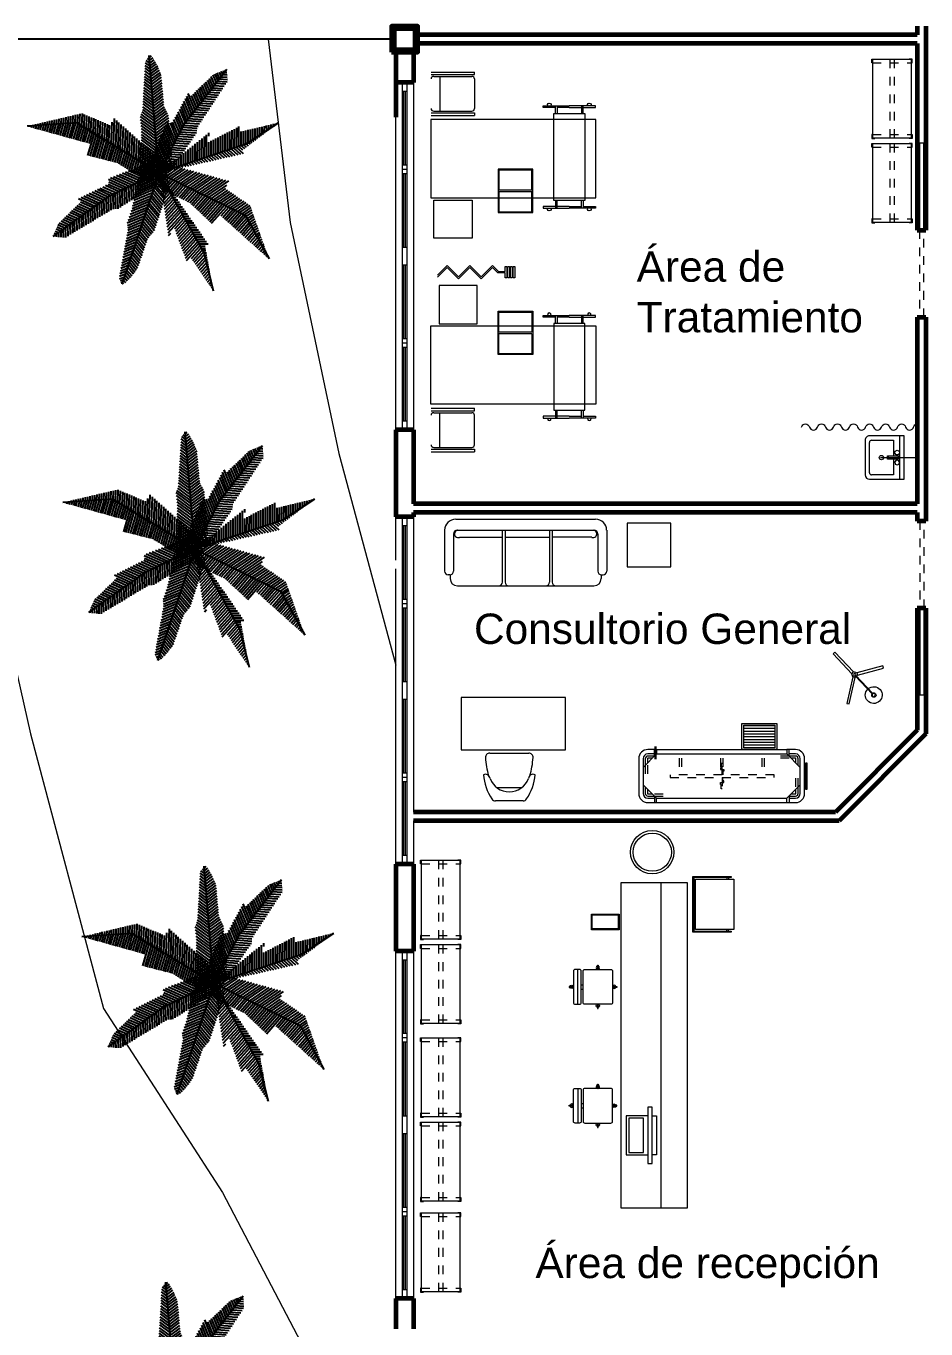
# Model space of a CAD drawing. Header units: millimetres. Extents: x 72 to 2370, y -203 to 794.
# Drawn here: x 1845.62 to 1855.97, y 273.23 to 288.23 of the extents above; entities that cross this region are included whole.
import ezdxf

# ---------------------------------------------------------------- set-up
doc = ezdxf.new("R2010")
doc.units = ezdxf.units.MM
for name, pattern in [('ACAD_ISO03W100', [30, 12, -18]), ('HIDDEN5', [0.07, 0.04, -0.03]), ('TRATAMIENTOS PB_XREF$0$ACAD_ISO07W100', [3, 0, -3]), ('TRATAMIENTOS PB_XREF$0$HIDDEN5', [0.07, 0.04, -0.03])]:
    doc.linetypes.add(name, pattern=pattern)
for name, color, linetype, lineweight in [('01_Fina', 250, 'Continuous', 15), ('envolvente', 164, 'Continuous', 60), ('Estructura', 1, 'Continuous', 60), ('mobiliario', 252, 'Continuous', 9), ('puertas', 15, 'Continuous', 9), ('Texto', 250, 'Continuous', 9), ('ventanas', 132, 'Continuous', 9)]:
    doc.layers.add(name, color=color, linetype=linetype, lineweight=lineweight)
doc.layers.add('BOSQUENUEVO', color=64, linetype='Continuous')
doc.styles.get("Standard").update_dxf_attribs({"font": 'arial.ttf'})

# ---------------------------------------------------------------- blocks, each defined once
blk = doc.blocks.new('18360154')
for p, q in [((-0.16, 0.15), (0.156, 0.15)), ((-0.142, 0), (0.138, 0)), ((0.222, -0.4), (-0.226, -0.4))]:
    blk.add_line(p, q)
for centre, radius, start, end in [((-0.16, 0.1), 0.05, 90, 145.9647), ((0.156, 0.1), 0.05, 34.0353, 90), ((0.284, -0.2), 0.586, 145.9647, 175.201), ((-0.002, -0.191), 0.237, 20.812, 159.188), ((-0.288, -0.2), 0.586, 4.799, 34.0353), ((-0.279, -0.099), 0.0564, 248.2784, 351.6423), ((0.648, -0.4), 0.925, 163.5819, 176.7242), ((0.275, -0.099), 0.0564, 188.3577, 291.7216), ((-0.702, -0.4), 0.975, 3.0986, 15.4057), ((-0.226, -0.35), 0.05, 176.7242, 270), ((0.222, -0.35), 0.05, 270, 3.0986)]:
    blk.add_arc(centre, radius, start, end)
blk = doc.blocks.new('TRATAMIENTOS PB_XREF$0$banco de altura')
h = blk.add_hatch()
h.set_pattern_fill('LINE', color=256, scale=0.01, angle=-90, style=0)
h.set_pattern_definition([(180, (50.672638, -36.364663), (1e-17, 0.03175), [])])
h.paths.add_polyline_path([(0.18, -0.02), (0.18, -0.28), (-0.18, -0.28), (-0.18, -0.02)])
for points in [[(-0.2, -0.3), (0.2, -0.3), (0.2, 0), (-0.2, 0)], [(-0.18, -0.28), (0.18, -0.28), (0.18, -0.02), (-0.18, -0.02)]]:
    blk.add_lwpolyline(points, close=True)
blk = doc.blocks.new('TRATAMIENTOS PB_XREF$0$A$C0DFE3C50')
at = {"linetype": 'Continuous'}
for p, q in [((0, 1.805), (0, 1.705)), ((0.205, 1.86), (0.05, 1.705)), ((0.05, 1.805), (0.05, 1.73)), ((0.075, 1.805), (0.075, 1.73)), ((0.1, 1.805), (0.1, 1.755)), ((0.205, 1.91), (0.105, 1.91)), ((0.205, 1.86), (0.105, 1.86)), ((0.18, 1.835), (0.105, 1.835)), ((0.155, 1.81), (0.105, 1.81)), ((0.405, 1.91), (0.205, 1.91)), ((0.405, 1.86), (0.205, 1.86)), ((0.505, 1.91), (0.405, 1.91)), ((0.505, 1.86), (0.405, 1.86)), ((0.405, 1.86), (0.56, 1.705)), ((0.505, 1.835), (0.43, 1.835)), ((0.505, 1.81), (0.455, 1.81)), ((0.51, 1.755), (0.51, 1.805)), ((0.535, 1.73), (0.535, 1.805)), ((0.56, 1.73), (0.56, 1.805)), ((0.61, 1.705), (0.61, 1.805)), ((0.075, 1.73), (0, 1.73)), ((0, 1.705), (0.05, 1.705)), ((0, 1.705), (0, 0.205)), ((0.05, 1.705), (0.05, 0.205)), ((0.535, 1.73), (0.61, 1.73)), ((0.61, 1.705), (0.56, 1.705)), ((0.56, 1.705), (0.56, 0.205)), ((0.61, 1.705), (0.61, 0.205)), ((0, 0.205), (0.05, 0.205)), ((0, 0.205), (0, 0.105)), ((0.075, 0.18), (0, 0.18)), ((0.05, 0.205), (0.205, 0.05)), ((0.05, 0.18), (0.05, 0.105)), ((0.075, 0.18), (0.075, 0.105)), ((0.1, 0.155), (0.1, 0.105)), ((0.56, 0.205), (0.405, 0.05)), ((0.51, 0.105), (0.51, 0.155)), ((0.535, 0.18), (0.61, 0.18)), ((0.535, 0.105), (0.535, 0.18)), ((0.61, 0.205), (0.56, 0.205)), ((0.56, 0.105), (0.56, 0.18)), ((0.61, 0.105), (0.61, 0.205)), ((0.105, 0.1), (0.155, 0.1)), ((0.105, 0.075), (0.18, 0.075)), ((0.105, 0.05), (0.205, 0.05)), ((0.105, 0), (0.205, 0)), ((0.205, 0.05), (0.405, 0.05)), ((0.205, 0), (0.405, 0)), ((0.405, 0.05), (0.505, 0.05)), ((0.405, 0), (0.505, 0)), ((0.43, 0.075), (0.505, 0.075)), ((0.455, 0.1), (0.505, 0.1))]:
    blk.add_line(p, q, dxfattribs=at)
at = {"linetype": 'TRATAMIENTOS PB_XREF$0$ACAD_ISO07W100'}
for p, q in [((0.43, 1.835), (0.18, 1.835)), ((0.43, 1.81), (0.18, 1.81)), ((0.075, 1.73), (0.075, 0.18)), ((0.1, 1.73), (0.1, 0.18)), ((0.51, 0.18), (0.51, 1.73)), ((0.535, 0.18), (0.535, 1.73)), ((0.51, 1.443), (0.1, 1.443)), ((0.51, 1.418), (0.1, 1.418)), ((0.51, 0.968), (0.1, 0.968)), ((0.51, 0.943), (0.1, 0.943)), ((0.51, 0.493), (0.1, 0.493)), ((0.51, 0.468), (0.1, 0.468)), ((0.18, 0.1), (0.43, 0.1)), ((0.18, 0.075), (0.43, 0.075))]:
    blk.add_line(p, q, dxfattribs=at)
at = {"linetype": 'TRATAMIENTOS PB_XREF$0$ACAD_ISO07W100', "lineweight": 100}
for p, q in [((0.535, 1.705), (0.535, 1.73)), ((0.61, 1.73), (0.61, 1.705))]:
    blk.add_line(p, q, dxfattribs=at)
at = {"linetype": 'Continuous'}
for centre, radius, start, end in [((0.105, 1.805), 0.105, 90, 180), ((0.105, 1.805), 0.055, 90, 180), ((0.105, 1.805), 0.03, 90, 180), ((0.105, 1.805), 0.005, 90, 180), ((0.505, 1.805), 0.105, 0, 90), ((0.505, 1.805), 0.055, 0, 90), ((0.505, 1.805), 0.03, 0, 90), ((0.505, 1.805), 0.005, 0, 90), ((0.105, 0.105), 0.105, 180, 270), ((0.105, 0.105), 0.055, 180, 270), ((0.105, 0.105), 0.03, 180, 270), ((0.105, 0.105), 0.005, 180, 270), ((0.505, 0.105), 0.105, 270, 0), ((0.505, 0.105), 0.005, 270, 0), ((0.505, 0.105), 0.055, 270, 0), ((0.505, 0.105), 0.03, 270, 0)]:
    blk.add_arc(centre, radius, start, end, dxfattribs=at)
blk = doc.blocks.new('TRATAMIENTOS PB_XREF$0$carro_camilla')
at = {"linetype": 'TRATAMIENTOS PB_XREF$0$ACAD_ISO07W100', "lineweight": 100}
blk.add_blockref('TRATAMIENTOS PB_XREF$0$A$C0DFE3C50', (-0.305, -1.91), dxfattribs=at)
blk = doc.blocks.new('TRATAMIENTOS PB_XREF$0$riel_portavenoclisis')
at = {"linetype": 'TRATAMIENTOS PB_XREF$0$HIDDEN5'}
blk.add_lwpolyline([(0, -0.015), (0, 0.015), (1.2, 0.015), (1.2, -0.015)], close=True, dxfattribs=at)
for points in [[(0.6, 0.015), (0.6, 0.145), (0.59, 0.145), (0.59, 0.095), (0.58, 0.095), (0.58, 0.075), (0.6, 0.075), (0.61, 0.075), (0.62, 0.075), (0.62, 0.055), (0.61, 0.055), (0.61, 0.015)], [(0.6, -0.015), (0.6, -0.145), (0.59, -0.145), (0.59, -0.095), (0.58, -0.095), (0.58, -0.075), (0.6, -0.075), (0.61, -0.075), (0.62, -0.075), (0.62, -0.055), (0.61, -0.055), (0.61, -0.015)]]:
    blk.add_lwpolyline(points, dxfattribs=at)
blk = doc.blocks.new('35670106')
for p, q in [((-0.003, 0.005), (0.165, 0.118)), ((0, 0), (0.168, 0.113)), ((-0.02, 0.017), (-0.033, -0.006)), ((0, 0.017), (0.004, 0.01)), ((0.008, 0.005), (0.014, -0.005)), ((0.005, -0.022), (-0.023, -0.023))]:
    blk.add_line(p, q)
for points in [[(-0.02, 0.237), (0, 0.237), (0, 0.017), (-0.02, 0.017)], [(-0.205, -0.144), (-0.216, -0.128), (-0.033, -0.006), (-0.023, -0.023)], [(0.005, -0.022), (0.014, -0.004), (0.206, -0.106), (0.197, -0.124)]]:
    blk.add_lwpolyline(points, close=True)
for centre, radius in [((0.177, 0.123), 0.0131), ((-0.01, -0.003), 0.0102)]:
    blk.add_circle(centre, radius)
for centre, radius, start, end in [((0.177, 0.123), 0.0679, 216.7659, 211.9695), ((0.178, 0.123), 0.0174, 223.7468, 204.9465)]:
    blk.add_arc(centre, radius, start, end)
blk = doc.blocks.new('M')
at = {"layer": 'mobiliario'}
for p, q in [((-0.62, 0.8), (-0.32, 0.8)), ((-0.62, 0.78), (-0.62, 0.8)), ((-0.48, 0.78), (-0.62, 0.78)), ((-0.48, 0.71), (-0.48, 0.8)), ((-0.48, 0.8), (-0.46, 0.8)), ((-0.46, 0.8), (-0.46, 0.71)), ((-0.32, 0.78), (-0.46, 0.78)), ((-0.02, 0.8), (-0.32, 0.8)), ((-0.32, 0.78), (-0.18, 0.78)), ((-0.18, 0.8), (-0.18, 0.71)), ((-0.16, 0.8), (-0.18, 0.8)), ((-0.16, 0.71), (-0.16, 0.8)), ((-0.16, 0.78), (-0.02, 0.78)), ((-0.02, 0.78), (-0.02, 0.8)), ((-0.48, -0.29), (-0.48, -0.38)), ((-0.46, -0.38), (-0.46, -0.29)), ((-0.18, -0.38), (-0.18, -0.29)), ((-0.16, -0.29), (-0.16, -0.38)), ((-0.48, -0.36), (-0.62, -0.36)), ((-0.62, -0.36), (-0.62, -0.38)), ((-0.62, -0.38), (-0.32, -0.38)), ((-0.48, -0.38), (-0.46, -0.38)), ((-0.32, -0.36), (-0.46, -0.36)), ((-0.32, -0.36), (-0.18, -0.36)), ((-0.02, -0.38), (-0.32, -0.38)), ((-0.16, -0.38), (-0.18, -0.38)), ((-0.16, -0.36), (-0.02, -0.36)), ((-0.02, -0.36), (-0.02, -0.38))]:
    blk.add_line(p, q, dxfattribs=at)
blk.add_lwpolyline([(-0.5, 0.71), (-0.5, -0.29), (-0.14, -0.29), (-0.14, 0.71)], close=True, dxfattribs=at)
for centre, start, end in [((-0.55, 0.81), 330, 210), ((-0.09, 0.81), 330, 210), ((-0.55, -0.39), 150, 30), ((-0.09, -0.39), 150, 30)]:
    blk.add_arc(centre, 0.02, start, end, dxfattribs=at)
blk = doc.blocks.new('LAVV')
for p, q in [((0, 0.25), (0, -0.25)), ((0.4, 0.25), (0, 0.25)), ((0.05, 0.25), (0.05, -0.25)), ((0.125, 0.2), (0.375, 0.2)), ((0.125, 0.019), (0.125, 0.2)), ((0.4, 0.175), (0.4, -0.175)), ((0.45, -0.2), (0.45, 0.2)), ((0.125, -0.2), (0.125, -0.019)), ((0, -0.25), (0.4, -0.25)), ((0.375, -0.2), (0.125, -0.2))]:
    blk.add_line(p, q)
for points in [[(0.275, 0), (-0.15, 0)], [(0.181, 0.019), (0.181, -0.019), (0.069, -0.019), (0.069, 0.019), (0.181, 0.019)], [(0.181, 0.019), (0.194, 0.019), (0.194, -0.019), (0.181, -0.019)]]:
    blk.add_lwpolyline(points)
for points in [[(0.093, 0.031), (0.108, 0.05), (0.103, 0.074), (0.081, 0.084), (0.06, 0.074), (0.054, 0.05), (0.069, 0.031)], [(0.093, -0.031), (0.108, -0.05), (0.103, -0.074), (0.081, -0.084), (0.06, -0.074), (0.054, -0.05), (0.069, -0.031)]]:
    blk.add_lwpolyline(points, close=True)
blk.add_circle((0.262, 0), 0.025)
for centre, radius, start, end in [((0.375, 0.175), 0.025, 0, 90), ((0.4, 0.2), 0.05, 0, 90), ((0.375, -0.175), 0.025, 270, 0), ((0.4, -0.2), 0.05, 270, 0)]:
    blk.add_arc(centre, radius, start, end)
blk = doc.blocks.new('10260204')
at = {"color": 8, "linetype": 'HIDDEN5'}
for p, q in [((0.05, -0.011), (0.05, -0.461)), ((0.873, -0.011), (0.873, -0.461)), ((0.011, -0.211), (0.911, -0.211)), ((0.011, -0.261), (0.911, -0.261))]:
    blk.add_line(p, q, dxfattribs=at)
for points in [[(0.05, -0.011), (0.05, -0.005), (0.005, -0.005), (0.005, -0.04), (0.011, -0.04)], [(0.873, -0.011), (0.873, -0.005), (0.918, -0.005), (0.918, -0.04), (0.911, -0.04)], [(0.05, -0.461), (0.05, -0.468), (0.005, -0.468), (0.005, -0.433), (0.011, -0.433)], [(0.873, -0.461), (0.873, -0.468), (0.918, -0.468), (0.918, -0.433), (0.911, -0.433)]]:
    blk.add_lwpolyline(points)
blk.add_lwpolyline([(0.011, -0.461), (0.011, -0.011), (0.911, -0.011), (0.911, -0.461)], close=True)
blk = doc.blocks.new('TRATAMIENTOS PB_XREF$0$charola 01')
for p, q in [((0.39, 0.31), (0.39, 0.29)), ((0.41, 0.31), (0.41, 0.29)), ((0.01, 0.23), (0.03, 0.23)), ((0.01, 0.21), (0.03, 0.21)), ((0.01, -0.21), (0.03, -0.21)), ((0.01, -0.23), (0.03, -0.23)), ((0.39, -0.31), (0.39, -0.29)), ((0.41, -0.31), (0.41, -0.29))]:
    blk.add_line(p, q)
for points in [[(0.01, 0.31), (0.44, 0.31), (0.44, 0.32), (0, 0.32), (0, -0.32), (0.44, -0.32), (0.44, -0.31), (0.01, -0.31)], [(0.03, -0.29), (0.47, -0.29), (0.47, 0.29), (0.03, 0.29)]]:
    blk.add_lwpolyline(points, close=True)
blk = doc.blocks.new('TRATAMIENTOS PB_XREF$0$MAQ-ESC')
for points in [[(-0.092, 0.364), (-0.092, 0.314), (0.558, 0.314), (0.558, 0.364)], [(0.038, 0.095), (0.432, 0.095), (0.432, 0.265), (0.038, 0.265)]]:
    blk.add_lwpolyline(points, close=True)
for points in [[(0.008, 0.364), (0.008, 0.414), (0.458, 0.414), (0.458, 0.364)], [(0.008, 0.314), (0.008, 0.065), (0.458, 0.065), (0.458, 0.314)]]:
    blk.add_lwpolyline(points)
blk = doc.blocks.new('TRATAMIENTOS PB_XREF$0$ruedas silla')
for p, q in [((-0.05, 0.005), (0, 0.005)), ((0, 0.005), (0, -0.005)), ((0, -0.005), (-0.05, -0.005))]:
    blk.add_line(p, q)
for start, end in [(14.4775, 165.5225), (194.4775, 345.5225)]:
    blk.add_arc((-0.031, 0), 0.02, start, end)
blk = doc.blocks.new('TRATAMIENTOS PB_XREF$0$silla giratoria')
for p, q in [((-0.1, -0.2), (-0.1, 0.2)), ((-0.14, 0.025), (-0.16, 0.025)), ((-0.14, -0.025), (-0.16, -0.025))]:
    blk.add_line(p, q)
for points in [[(-0.18, 0.2), (-0.48, 0.2, 0.414214), (-0.5, 0.18), (-0.5, -0.18, 0.414214), (-0.48, -0.2), (-0.18, -0.2, 0.414214), (-0.16, -0.18), (-0.16, 0.18, 0.414214)], [(-0.14, 0.18, -0.414214), (-0.12, 0.2), (-0.07, 0.2, -0.414214), (-0.05, 0.18), (-0.05, -0.18, -0.414214), (-0.07, -0.2), (-0.12, -0.2, -0.414214), (-0.14, -0.18)]]:
    blk.add_lwpolyline(points, format="xyb", close=True)
at = {"xscale": -1, "rotation": 270}
blk.add_blockref('TRATAMIENTOS PB_XREF$0$ruedas silla', (-0.33, 0.25), dxfattribs=at)
at = {"xscale": -1}
blk.add_blockref('TRATAMIENTOS PB_XREF$0$ruedas silla', (-0.55, 0), dxfattribs=at)
blk.add_blockref('TRATAMIENTOS PB_XREF$0$ruedas silla', (0, 0))
at = {"rotation": 270}
blk.add_blockref('TRATAMIENTOS PB_XREF$0$ruedas silla', (-0.33, -0.25), dxfattribs=at)
blk = doc.blocks.new('*X73')
at = {"color": 0}
for p, q in [((6.804, 6.629), (7.242, 6.812)), ((6.816, 6.688), (7.263, 6.874)), ((6.827, 6.747), (7.284, 6.937)), ((6.839, 6.806), (7.285, 6.992)), ((6.851, 6.865), (7.185, 7.004)), ((6.863, 6.924), (7.084, 7.017)), ((6.875, 6.983), (6.984, 7.029)), ((6.743, 6.333), (7.137, 6.497)), ((6.756, 6.392), (7.158, 6.56)), ((6.768, 6.451), (7.179, 6.623)), ((6.78, 6.511), (7.2, 6.686)), ((6.792, 6.57), (7.221, 6.749)), ((6.68, 6.09), (7.053, 6.245)), ((6.702, 6.153), (7.074, 6.308)), ((6.718, 6.214), (7.095, 6.371)), ((6.731, 6.273), (7.116, 6.434)), ((6.614, 5.9), (6.991, 6.057)), ((6.619, 5.848), (6.97, 5.994)), ((6.635, 5.963), (7.012, 6.12)), ((6.657, 6.026), (7.032, 6.182)), ((6.594, 5.566), (6.865, 5.679)), ((6.605, 5.625), (6.886, 5.742)), ((6.616, 5.684), (6.907, 5.805)), ((6.625, 5.796), (6.949, 5.931)), ((6.627, 5.742), (6.928, 5.868)), ((6.551, 5.332), (6.781, 5.428)), ((6.562, 5.39), (6.802, 5.49)), ((6.573, 5.449), (6.823, 5.553)), ((6.584, 5.508), (6.844, 5.616)), ((6.497, 5.038), (6.676, 5.113)), ((6.508, 5.097), (6.697, 5.176)), ((6.519, 5.156), (6.718, 5.239)), ((6.529, 5.214), (6.739, 5.302)), ((6.54, 5.273), (6.76, 5.365)), ((6.454, 4.803), (6.592, 4.861)), ((6.464, 4.862), (6.613, 4.924)), ((6.475, 4.921), (6.634, 4.987)), ((6.486, 4.98), (6.655, 5.05)), ((6.443, 4.745), (6.571, 4.798)), ((6.446, 4.692), (6.551, 4.736)), ((6.466, 4.646), (6.53, 4.673)), ((6.485, 4.6), (6.509, 4.61))]:
    blk.add_line(p, q, dxfattribs=at)
blk = doc.blocks.new('*X74')
at = {"color": 0}
for p, q in [((7.462, 6.51), (7.233, 6.785)), ((7.48, 6.566), (7.252, 6.841)), ((7.499, 6.622), (7.27, 6.896)), ((7.518, 6.678), (7.289, 6.952)), ((7.536, 6.733), (7.376, 6.926)), ((7.369, 6.231), (7.14, 6.506)), ((7.388, 6.287), (7.159, 6.562)), ((7.406, 6.343), (7.177, 6.617)), ((7.425, 6.399), (7.196, 6.673)), ((7.443, 6.454), (7.215, 6.729)), ((7.276, 5.952), (7.047, 6.227)), ((7.295, 6.008), (7.066, 6.283)), ((7.313, 6.064), (7.084, 6.338)), ((7.332, 6.119), (7.103, 6.394)), ((7.35, 6.175), (7.122, 6.45)), ((7.17, 5.689), (6.954, 5.948)), ((7.202, 5.729), (6.973, 6.003)), ((7.22, 5.785), (6.991, 6.059)), ((7.239, 5.84), (7.01, 6.115)), ((7.257, 5.896), (7.029, 6.171)), ((7.029, 5.467), (6.861, 5.669)), ((7.048, 5.522), (6.88, 5.724)), ((7.071, 5.573), (6.899, 5.78)), ((7.104, 5.612), (6.917, 5.836)), ((7.137, 5.65), (6.936, 5.892)), ((6.934, 5.191), (6.768, 5.39)), ((6.953, 5.246), (6.787, 5.445)), ((6.972, 5.301), (6.806, 5.501)), ((6.991, 5.357), (6.824, 5.557)), ((7.01, 5.412), (6.843, 5.613)), ((6.838, 4.915), (6.675, 5.111)), ((6.857, 4.97), (6.694, 5.166)), ((6.877, 5.025), (6.713, 5.222)), ((6.896, 5.08), (6.731, 5.278)), ((6.915, 5.136), (6.75, 5.334)), ((6.684, 4.71), (6.582, 4.831)), ((6.718, 4.747), (6.601, 4.887)), ((6.748, 4.788), (6.62, 4.943)), ((6.779, 4.83), (6.638, 4.999)), ((6.81, 4.871), (6.657, 5.055)), ((6.535, 4.576), (6.508, 4.608)), ((6.58, 4.601), (6.527, 4.664)), ((6.614, 4.637), (6.545, 4.72)), ((6.649, 4.674), (6.564, 4.776))]:
    blk.add_line(p, q, dxfattribs=at)
blk = doc.blocks.new('*X77')
at = {"color": 0}
for p, q in [((6.709, 7.061), (7.089, 6.889)), ((6.775, 7.087), (7.149, 6.917)), ((6.84, 7.112), (7.208, 6.945)), ((6.906, 7.137), (7.267, 6.974)), ((6.972, 7.162), (7.271, 7.027)), ((7.037, 7.187), (7.198, 7.115)), ((7.103, 7.212), (7.124, 7.203)), ((6.204, 6.851), (6.616, 6.665)), ((6.215, 6.791), (6.556, 6.637)), ((6.25, 6.885), (6.675, 6.693)), ((6.316, 6.91), (6.734, 6.721)), ((6.381, 6.936), (6.793, 6.749)), ((6.447, 6.961), (6.852, 6.777)), ((6.512, 6.986), (6.912, 6.805)), ((6.578, 7.011), (6.971, 6.833)), ((6.644, 7.036), (7.03, 6.861)), ((5.734, 6.515), (6.062, 6.367)), ((5.792, 6.544), (6.109, 6.4)), ((5.85, 6.572), (6.156, 6.434)), ((5.908, 6.601), (6.203, 6.467)), ((5.966, 6.63), (6.26, 6.496)), ((6.023, 6.658), (6.319, 6.524)), ((6.081, 6.687), (6.379, 6.552)), ((6.139, 6.716), (6.438, 6.581)), ((6.197, 6.744), (6.497, 6.609)), ((5.486, 6.243), (5.733, 6.131)), ((5.524, 6.281), (5.78, 6.165)), ((5.56, 6.429), (5.921, 6.266)), ((5.563, 6.318), (5.827, 6.199)), ((5.601, 6.356), (5.874, 6.232)), ((5.618, 6.458), (5.968, 6.299)), ((5.676, 6.486), (6.015, 6.333)), ((5.178, 5.944), (5.356, 5.863)), ((5.216, 5.981), (5.403, 5.896)), ((5.255, 6.019), (5.45, 5.93)), ((5.293, 6.056), (5.497, 5.963)), ((5.332, 6.093), (5.544, 5.997)), ((5.37, 6.131), (5.591, 6.031)), ((5.409, 6.168), (5.638, 6.064)), ((5.447, 6.206), (5.686, 6.098)), ((5.032, 5.68), (5.074, 5.661)), ((5.052, 5.726), (5.121, 5.695)), ((5.072, 5.772), (5.168, 5.728)), ((5.092, 5.818), (5.215, 5.762)), ((5.112, 5.864), (5.262, 5.795)), ((5.139, 5.906), (5.309, 5.829)), ((5.013, 5.634), (5.027, 5.627))]:
    blk.add_line(p, q, dxfattribs=at)
blk = doc.blocks.new('*X78')
at = {"color": 0}
for p, q in [((6.906, 6.519), (6.897, 6.798)), ((6.955, 6.55), (6.947, 6.822)), ((7.004, 6.582), (6.996, 6.845)), ((7.053, 6.613), (7.045, 6.868)), ((7.102, 6.644), (7.095, 6.892)), ((7.151, 6.675), (7.144, 6.915)), ((7.2, 6.707), (7.193, 6.939)), ((7.249, 6.738), (7.243, 6.962)), ((7.298, 6.769), (7.292, 6.985)), ((7.348, 6.8), (7.343, 6.941)), ((7.397, 6.832), (7.395, 6.88)), ((6.315, 6.202), (6.306, 6.518)), ((6.365, 6.206), (6.355, 6.541)), ((6.415, 6.21), (6.404, 6.565)), ((6.464, 6.238), (6.454, 6.588)), ((6.513, 6.269), (6.503, 6.611)), ((6.562, 6.3), (6.552, 6.635)), ((6.611, 6.332), (6.601, 6.658)), ((6.66, 6.363), (6.651, 6.681)), ((6.71, 6.394), (6.7, 6.705)), ((6.759, 6.425), (6.749, 6.728)), ((6.808, 6.457), (6.799, 6.752)), ((6.857, 6.488), (6.848, 6.775)), ((5.873, 5.942), (5.864, 6.226)), ((5.922, 5.972), (5.913, 6.261)), ((5.971, 6.002), (5.962, 6.296)), ((6.02, 6.031), (6.011, 6.331)), ((6.069, 6.061), (6.06, 6.366)), ((6.118, 6.09), (6.109, 6.401)), ((6.168, 6.12), (6.158, 6.436)), ((6.217, 6.15), (6.207, 6.471)), ((6.266, 6.179), (6.256, 6.494)), ((5.48, 5.706), (5.473, 5.946)), ((5.529, 5.735), (5.522, 5.981)), ((5.578, 5.765), (5.57, 6.016)), ((5.627, 5.795), (5.619, 6.051)), ((5.676, 5.824), (5.668, 6.086)), ((5.725, 5.854), (5.717, 6.121)), ((5.775, 5.883), (5.766, 6.156)), ((5.824, 5.913), (5.815, 6.191)), ((5.083, 5.601), (5.081, 5.666)), ((5.133, 5.596), (5.13, 5.701)), ((5.183, 5.591), (5.179, 5.736)), ((5.233, 5.586), (5.228, 5.771)), ((5.283, 5.587), (5.277, 5.806)), ((5.332, 5.617), (5.326, 5.841)), ((5.382, 5.647), (5.375, 5.876)), ((5.431, 5.676), (5.424, 5.911)), ((5.033, 5.606), (5.032, 5.631))]:
    blk.add_line(p, q, dxfattribs=at)
blk = doc.blocks.new('*X80')
at = {"color": 0}
for p, q in [((7.304, 7.045), (7.495, 7.177)), ((7.306, 7.108), (7.432, 7.195)), ((7.307, 6.987), (7.558, 7.16)), ((7.309, 7.17), (7.369, 7.212)), ((7.359, 6.962), (7.62, 7.142)), ((7.41, 6.936), (7.683, 7.125)), ((7.461, 6.911), (7.746, 7.107)), ((7.513, 6.886), (7.808, 7.09)), ((7.564, 6.861), (7.871, 7.073)), ((7.615, 6.835), (7.934, 7.055)), ((7.667, 6.81), (7.997, 7.038)), ((7.718, 6.785), (8.059, 7.02)), ((7.769, 6.759), (8.122, 7.003)), ((7.821, 6.734), (8.185, 6.985)), ((7.872, 6.709), (8.247, 6.968)), ((7.924, 6.683), (8.31, 6.95)), ((7.975, 6.658), (8.373, 6.933)), ((8.026, 6.633), (8.436, 6.915)), ((8.078, 6.608), (8.498, 6.898)), ((8.129, 6.582), (8.561, 6.88)), ((8.18, 6.557), (8.624, 6.863)), ((8.232, 6.532), (8.686, 6.845)), ((8.283, 6.506), (8.749, 6.828)), ((8.334, 6.481), (8.812, 6.81)), ((8.386, 6.456), (8.769, 6.72)), ((8.437, 6.43), (8.747, 6.644)), ((8.489, 6.405), (8.791, 6.614)), ((8.54, 6.38), (8.835, 6.584)), ((8.591, 6.354), (8.879, 6.553)), ((8.643, 6.329), (8.924, 6.523)), ((8.694, 6.304), (8.968, 6.493)), ((8.745, 6.279), (9.012, 6.462)), ((8.797, 6.253), (9.056, 6.432)), ((8.848, 6.228), (9.1, 6.402)), ((8.899, 6.203), (9.144, 6.371)), ((8.951, 6.177), (9.188, 6.341)), ((9.002, 6.152), (9.232, 6.311)), ((9.054, 6.127), (9.276, 6.28)), ((9.105, 6.101), (9.296, 6.233)), ((9.156, 6.076), (9.313, 6.184)), ((9.188, 6.037), (9.33, 6.136)), ((9.212, 5.993), (9.348, 6.087)), ((9.236, 5.949), (9.365, 6.038)), ((9.26, 5.905), (9.382, 5.989)), ((9.284, 5.86), (9.399, 5.94)), ((9.308, 5.816), (9.416, 5.891)), ((9.332, 5.772), (9.434, 5.842)), ((9.356, 5.728), (9.451, 5.793)), ((9.38, 5.684), (9.468, 5.744)), ((9.404, 5.64), (9.485, 5.696)), ((9.428, 5.596), (9.502, 5.647)), ((9.452, 5.551), (9.519, 5.598)), ((9.476, 5.507), (9.537, 5.549)), ((9.5, 5.463), (9.554, 5.5)), ((9.524, 5.419), (9.571, 5.451)), ((9.549, 5.375), (9.588, 5.402)), ((9.573, 5.331), (9.605, 5.353)), ((9.597, 5.287), (9.623, 5.304)), ((9.621, 5.242), (9.64, 5.256)), ((9.645, 5.198), (9.657, 5.207)), ((9.669, 5.154), (9.674, 5.158))]:
    blk.add_line(p, q, dxfattribs=at)
blk = doc.blocks.new('*X79')
at = {"color": 0}
for p, q in [((7.234, 6.712), (7.423, 6.93)), ((7.259, 6.818), (7.377, 6.953)), ((7.273, 6.681), (7.47, 6.907)), ((7.285, 6.924), (7.33, 6.976)), ((7.32, 6.659), (7.516, 6.884)), ((7.366, 6.636), (7.562, 6.861)), ((7.412, 6.613), (7.609, 6.839)), ((7.459, 6.59), (7.655, 6.816)), ((7.505, 6.567), (7.702, 6.793)), ((7.551, 6.544), (7.748, 6.77)), ((7.598, 6.521), (7.794, 6.747)), ((7.644, 6.498), (7.841, 6.724)), ((7.69, 6.475), (7.887, 6.701)), ((7.737, 6.452), (7.934, 6.679)), ((7.783, 6.43), (7.98, 6.656)), ((7.829, 6.407), (8.026, 6.633)), ((7.876, 6.384), (8.073, 6.61)), ((7.922, 6.361), (8.119, 6.587)), ((7.969, 6.338), (8.165, 6.564)), ((8.005, 6.304), (8.212, 6.541)), ((8.041, 6.269), (8.258, 6.519)), ((8.078, 6.235), (8.305, 6.496)), ((8.114, 6.201), (8.351, 6.473)), ((8.151, 6.167), (8.397, 6.45)), ((8.187, 6.132), (8.444, 6.427)), ((8.224, 6.098), (8.49, 6.404)), ((8.26, 6.064), (8.537, 6.381)), ((8.297, 6.03), (8.583, 6.359)), ((8.333, 5.995), (8.629, 6.336)), ((8.37, 5.961), (8.676, 6.313)), ((8.406, 5.927), (8.722, 6.29)), ((8.443, 5.893), (8.769, 6.267)), ((8.648, 6.052), (8.815, 6.244)), ((8.686, 6.02), (8.861, 6.221)), ((8.723, 5.986), (8.908, 6.199)), ((8.76, 5.953), (8.954, 6.176)), ((8.797, 5.919), (9.001, 6.153)), ((8.835, 5.886), (9.047, 6.13)), ((8.872, 5.853), (9.093, 6.107)), ((8.909, 5.819), (9.14, 6.084)), ((8.946, 5.786), (9.179, 6.053)), ((8.983, 5.752), (9.204, 6.006)), ((9.021, 5.719), (9.23, 5.959)), ((9.058, 5.686), (9.255, 5.913)), ((9.095, 5.652), (9.281, 5.866)), ((9.132, 5.619), (9.306, 5.819)), ((9.169, 5.585), (9.332, 5.772)), ((9.207, 5.552), (9.358, 5.725)), ((9.244, 5.518), (9.383, 5.678)), ((9.281, 5.485), (9.409, 5.632)), ((9.318, 5.452), (9.434, 5.585)), ((9.355, 5.418), (9.46, 5.538)), ((9.393, 5.385), (9.485, 5.491)), ((9.43, 5.351), (9.511, 5.444)), ((9.467, 5.318), (9.536, 5.397)), ((9.504, 5.285), (9.562, 5.351)), ((9.542, 5.251), (9.587, 5.304)), ((9.579, 5.218), (9.613, 5.257)), ((9.616, 5.184), (9.638, 5.21)), ((9.653, 5.151), (9.664, 5.163))]:
    blk.add_line(p, q, dxfattribs=at)
blk = doc.blocks.new('*X76')
at = {"color": 0}
for p, q in [((7.324, 6.95), (7.329, 6.95)), ((7.352, 6.9), (7.364, 6.9)), ((7.379, 6.85), (7.398, 6.85)), ((7.407, 6.8), (7.433, 6.8)), ((7.435, 6.75), (7.467, 6.75)), ((7.463, 6.7), (7.502, 6.7)), ((7.491, 6.65), (7.536, 6.65)), ((7.519, 6.6), (7.571, 6.6)), ((7.546, 6.55), (7.605, 6.55)), ((7.574, 6.5), (7.64, 6.5)), ((7.602, 6.45), (7.675, 6.45)), ((7.63, 6.4), (7.709, 6.4)), ((7.658, 6.35), (7.744, 6.35)), ((7.686, 6.3), (7.778, 6.3)), ((7.714, 6.25), (7.813, 6.25)), ((7.741, 6.2), (7.847, 6.2)), ((7.769, 6.15), (7.882, 6.15)), ((7.797, 6.1), (7.917, 6.1)), ((7.825, 6.05), (7.951, 6.05)), ((7.853, 6), (7.986, 6)), ((7.881, 5.95), (8.02, 5.95)), ((7.909, 5.9), (8.055, 5.9)), ((7.936, 5.85), (8.089, 5.85)), ((7.964, 5.8), (8.124, 5.8)), ((7.992, 5.75), (8.158, 5.75)), ((8.02, 5.7), (8.193, 5.7)), ((8.048, 5.65), (8.228, 5.65)), ((8.076, 5.6), (8.262, 5.6)), ((8.103, 5.55), (8.297, 5.55)), ((8.131, 5.5), (8.331, 5.5)), ((8.159, 5.45), (8.366, 5.45)), ((8.187, 5.4), (8.301, 5.4)), ((8.215, 5.35), (8.31, 5.35)), ((8.243, 5.3), (8.319, 5.3)), ((8.271, 5.25), (8.329, 5.25)), ((8.288, 5.2), (8.338, 5.2)), ((8.3, 5.15), (8.347, 5.15)), ((8.313, 5.1), (8.356, 5.1)), ((8.325, 5.05), (8.366, 5.05)), ((8.338, 5), (8.375, 5)), ((8.35, 4.95), (8.384, 4.95)), ((8.363, 4.9), (8.393, 4.9)), ((8.375, 4.85), (8.402, 4.85)), ((8.388, 4.8), (8.412, 4.8)), ((8.4, 4.75), (8.421, 4.75)), ((8.413, 4.7), (8.43, 4.7)), ((8.425, 4.65), (8.439, 4.65)), ((8.438, 4.6), (8.449, 4.6)), ((8.45, 4.55), (8.458, 4.55)), ((8.463, 4.5), (8.467, 4.5)), ((8.475, 4.45), (8.476, 4.45))]:
    blk.add_line(p, q, dxfattribs=at)
blk = doc.blocks.new('*X75')
at = {"color": 0}
for p, q in [((7.306, 6.959), (7.314, 6.968)), ((7.316, 6.896), (7.34, 6.922)), ((7.326, 6.832), (7.365, 6.876)), ((7.335, 6.769), (7.391, 6.83)), ((7.345, 6.705), (7.416, 6.783)), ((7.355, 6.642), (7.442, 6.737)), ((7.364, 6.578), (7.468, 6.691)), ((7.374, 6.515), (7.493, 6.645)), ((7.384, 6.451), (7.519, 6.599)), ((7.393, 6.388), (7.545, 6.553)), ((7.403, 6.324), (7.57, 6.507)), ((7.413, 6.261), (7.596, 6.461)), ((7.423, 6.197), (7.622, 6.415)), ((7.432, 6.134), (7.647, 6.369)), ((7.442, 6.07), (7.673, 6.323)), ((7.452, 6.006), (7.699, 6.277)), ((7.461, 5.943), (7.724, 6.231)), ((7.471, 5.879), (7.75, 6.185)), ((7.481, 5.816), (7.776, 6.139)), ((7.49, 5.752), (7.801, 6.093)), ((7.5, 5.689), (7.827, 6.047)), ((7.645, 5.773), (7.853, 6.001)), ((7.664, 5.72), (7.878, 5.955)), ((7.51, 5.625), (7.557, 5.677)), ((7.684, 5.668), (7.904, 5.908)), ((7.703, 5.615), (7.929, 5.862)), ((7.723, 5.562), (7.955, 5.816)), ((7.742, 5.509), (7.981, 5.77)), ((7.761, 5.456), (8.006, 5.724)), ((7.781, 5.403), (8.032, 5.678)), ((7.8, 5.35), (8.058, 5.632)), ((7.82, 5.297), (8.083, 5.586)), ((7.839, 5.245), (8.109, 5.54)), ((7.859, 5.192), (8.135, 5.494)), ((7.878, 5.139), (8.16, 5.448)), ((7.897, 5.086), (8.186, 5.402)), ((8.008, 5.132), (8.212, 5.356)), ((8.036, 5.09), (8.237, 5.31)), ((8.065, 5.047), (8.263, 5.264)), ((8.094, 5.004), (8.284, 5.213)), ((8.122, 4.962), (8.299, 5.155)), ((8.151, 4.919), (8.313, 5.097)), ((8.18, 4.876), (8.328, 5.038)), ((8.209, 4.834), (8.343, 4.98)), ((8.237, 4.791), (8.357, 4.922)), ((8.266, 4.748), (8.372, 4.864)), ((8.295, 4.705), (8.386, 4.806)), ((8.323, 4.663), (8.401, 4.747)), ((8.352, 4.62), (8.415, 4.689)), ((8.381, 4.577), (8.43, 4.631)), ((8.41, 4.535), (8.444, 4.573)), ((8.438, 4.492), (8.459, 4.515)), ((8.467, 4.449), (8.473, 4.456))]:
    blk.add_line(p, q, dxfattribs=at)
blk = doc.blocks.new('ARB16')
for points in [[(0.025, -0.003), (-0.153, 2.167)], [(0.025, -0.003), (0.504, 0.913), (1.281, 1.916)], [(0.025, -0.003), (-1.497, 0.92), (-2.419, 0.857)], [(0.025, -0.003), (1.656, 0.535), (2.249, 0.926)], [(0.025, -0.003), (-0.908, -0.446), (-1.941, -1.184)], [(0.025, -0.003), (-0.663, -2.069)], [(0.025, -0.003), (1.623, -0.79), (2.065, -1.602)], [(0.025, -0.003), (0.861, -1.504), (1.033, -2.192)]]:
    blk.add_lwpolyline(points)
at = {"xscale": -0.8550237249794747, "yscale": 0.8550237249794747, "zscale": 0.8550237249794747}
for name, p, rotation in [('*X73', (-4.622, 7.283), 166.2803685724027), ('*X74', (-4.622, 7.283), 166.2803685724027), ('*X77', (6.238, 6.005), 87.7934113527195), ('*X78', (6.238, 6.005), 87.7934113527195), ('*X80', (-1.655, -8.481), 302.5390603787091), ('*X79', (-1.655, -8.481), 302.5390603787091), ('*X75', (-0.524, 8.622), 137.3938790022308), ('*X76', (-0.524, 8.622), 137.3938790022308)]:
    blk.add_blockref(name, p, dxfattribs=dict(at, rotation=rotation))
at = {"xscale": 0.8550237249794747, "yscale": 0.8550237249794747, "zscale": 0.8550237249794747}
for name in ['*X77', '*X73', '*X80', '*X78', '*X74', '*X79', '*X75', '*X76']:
    blk.add_blockref(name, (-6.217, -5.98), dxfattribs=at)

msp = doc.modelspace()

# ---------------------------------------------------------------- linework, layer by layer
msp.add_line((1849.824, 288.08), (1794.639, 288.08))
at = {"layer": '01_Fina', "color": 252, "linetype": 'Continuous', "lineweight": 9, "true_color": 0x939598}
for points in [[(1843.429, 288.08), (1843.706, 287.07), (1844.286, 284.91), (1845.056, 282.78), (1845.666, 280.08), (1846.506, 276.92), (1847.876, 274.8), (1849.426, 271.84), (1849.974, 270.433)], [(1848.404, 288.08), (1848.656, 285.97), (1849.216, 283.31), (1849.874, 280.872)]]:
    msp.add_lwpolyline(points, dxfattribs=at)
at = {"layer": 'envolvente'}
for p, q in [((1855.874, 288.23), (1855.874, 288.13)), ((1855.974, 288.23), (1855.974, 285.88)), ((1855.874, 288.13), (1850.124, 288.13)), ((1855.874, 288.03), (1850.124, 288.03)), ((1855.874, 288.03), (1855.874, 285.88)), ((1849.874, 287.93), (1849.874, 287.58)), ((1849.874, 287.93), (1849.874, 287.18)), ((1850.074, 287.93), (1850.074, 287.58)), ((1850.074, 287.58), (1849.874, 287.58)), ((1855.874, 285.88), (1855.974, 285.88)), ((1855.874, 284.88), (1855.874, 282.73)), ((1855.874, 284.88), (1855.974, 284.88)), ((1855.974, 284.88), (1855.974, 282.53)), ((1850.074, 283.58), (1849.874, 283.58)), ((1849.874, 283.58), (1849.874, 282.58)), ((1850.074, 283.58), (1850.074, 282.73)), ((1855.874, 282.73), (1850.074, 282.73)), ((1850.074, 282.63), (1850.074, 282.58)), ((1855.874, 282.63), (1850.074, 282.63)), ((1855.874, 282.63), (1855.874, 282.53)), ((1850.074, 282.58), (1849.874, 282.58)), ((1855.974, 282.53), (1855.874, 282.53)), ((1855.874, 281.53), (1855.874, 280.122)), ((1855.974, 281.53), (1855.874, 281.53)), ((1855.974, 281.53), (1855.974, 280.08)), ((1855.874, 280.122), (1854.932, 279.18)), ((1855.974, 280.08), (1854.974, 279.08)), ((1854.932, 279.18), (1850.074, 279.18)), ((1854.974, 279.08), (1850.074, 279.08)), ((1850.074, 278.58), (1849.874, 278.58)), ((1849.874, 278.58), (1849.874, 277.58)), ((1850.074, 278.58), (1850.074, 277.58)), ((1850.074, 277.58), (1849.874, 277.58)), ((1849.874, 273.58), (1849.874, 273.23)), ((1850.074, 273.58), (1849.874, 273.58)), ((1850.074, 273.58), (1850.074, 273.23))]:
    msp.add_line(p, q, dxfattribs=at)
at = {"layer": 'envolvente', "lineweight": 9}
for p, q in [((1849.874, 283.58), (1849.874, 287.58)), ((1850.074, 287.58), (1850.074, 283.58)), ((1849.874, 282.08), (1849.874, 282.58)), ((1850.074, 282.58), (1850.074, 279.18)), ((1849.874, 278.58), (1849.874, 281.98)), ((1850.074, 279.08), (1850.074, 278.58)), ((1849.874, 273.58), (1849.874, 277.58)), ((1850.074, 277.58), (1850.074, 273.58))]:
    msp.add_line(p, q, dxfattribs=at)
at = {"layer": 'Estructura'}
for points in [[(1849.824, 287.93), (1850.124, 287.93), (1850.124, 288.23), (1849.824, 288.23)], [(1849.854, 287.96), (1850.094, 287.96), (1850.094, 288.2), (1849.854, 288.2)]]:
    msp.add_lwpolyline(points, close=True, dxfattribs=at)
at = {"layer": 'mobiliario'}
for p, q in [((1850.278, 287.701), (1850.778, 287.701)), ((1850.778, 287.671), (1850.778, 287.701)), ((1850.278, 287.671), (1850.778, 287.671)), ((1850.308, 287.651), (1850.748, 287.651)), ((1850.378, 287.651), (1850.378, 287.251)), ((1850.778, 287.621), (1850.778, 287.281)), ((1850.308, 287.251), (1850.748, 287.251)), ((1850.278, 287.231), (1850.778, 287.231)), ((1850.278, 287.201), (1850.778, 287.201)), ((1850.778, 287.231), (1850.778, 287.201)), ((1851.049, 286.582), (1851.049, 286.082)), ((1851.449, 286.582), (1851.049, 286.582)), ((1851.059, 286.572), (1851.059, 286.342)), ((1851.439, 286.572), (1851.059, 286.572)), ((1851.439, 286.342), (1851.439, 286.572)), ((1851.449, 286.082), (1851.449, 286.582)), ((1851.439, 286.342), (1851.059, 286.342)), ((1851.059, 286.322), (1851.059, 286.092)), ((1851.439, 286.322), (1851.059, 286.322)), ((1851.439, 286.092), (1851.439, 286.322)), ((1851.449, 286.342), (1851.449, 286.342)), ((1851.449, 286.322), (1851.449, 286.322)), ((1851.049, 286.082), (1851.449, 286.082)), ((1851.059, 286.092), (1851.439, 286.092)), ((1850.353, 285.364), (1850.464, 285.475)), ((1850.464, 285.45), (1850.353, 285.339)), ((1850.464, 285.475), (1850.595, 285.344)), ((1850.595, 285.32), (1850.464, 285.45)), ((1850.595, 285.344), (1850.725, 285.475)), ((1850.725, 285.45), (1850.595, 285.32)), ((1850.725, 285.475), (1850.855, 285.344)), ((1850.855, 285.32), (1850.725, 285.45)), ((1850.855, 285.344), (1850.986, 285.475)), ((1850.986, 285.45), (1850.855, 285.32)), ((1850.986, 285.475), (1851.054, 285.406)), ((1851.047, 285.388), (1850.986, 285.45)), ((1851.132, 285.406), (1851.132, 285.462)), ((1851.132, 285.462), (1851.149, 285.462)), ((1851.149, 285.462), (1851.149, 285.332)), ((1851.132, 285.388), (1851.047, 285.388)), ((1851.054, 285.406), (1851.132, 285.406)), ((1851.132, 285.332), (1851.132, 285.388)), ((1851.149, 285.332), (1851.132, 285.332)), ((1851.049, 284.947), (1851.449, 284.947)), ((1851.049, 284.447), (1851.049, 284.947)), ((1851.059, 284.937), (1851.439, 284.937)), ((1851.059, 284.707), (1851.059, 284.937)), ((1851.439, 284.937), (1851.439, 284.707)), ((1851.449, 284.947), (1851.449, 284.447)), ((1851.439, 284.707), (1851.059, 284.707)), ((1851.449, 284.707), (1851.449, 284.707)), ((1851.439, 284.687), (1851.059, 284.687)), ((1851.059, 284.457), (1851.059, 284.687)), ((1851.439, 284.687), (1851.439, 284.457)), ((1851.449, 284.687), (1851.449, 284.687)), ((1851.449, 284.447), (1851.049, 284.447)), ((1851.439, 284.457), (1851.059, 284.457)), ((1850.278, 283.829), (1850.778, 283.829)), ((1850.778, 283.799), (1850.778, 283.829)), ((1850.278, 283.799), (1850.778, 283.799)), ((1850.308, 283.779), (1850.748, 283.779)), ((1850.378, 283.379), (1850.378, 283.779)), ((1850.778, 283.409), (1850.778, 283.749)), ((1850.278, 283.359), (1850.778, 283.359)), ((1850.308, 283.379), (1850.748, 283.379)), ((1850.778, 283.359), (1850.778, 283.329)), ((1850.278, 283.329), (1850.778, 283.329)), ((1850.561, 282.554), (1852.172, 282.554)), ((1850.433, 282.426), (1850.433, 281.955)), ((1850.535, 282.384), (1850.535, 281.955)), ((1850.578, 282.426), (1852.155, 282.426)), ((1850.605, 282.344), (1851.098, 282.344)), ((1851.098, 282.426), (1851.098, 281.827)), ((1851.129, 282.426), (1851.129, 281.827)), ((1851.129, 282.344), (1851.64, 282.344)), ((1851.64, 282.426), (1851.64, 281.827)), ((1851.672, 282.426), (1851.672, 281.827)), ((1852.128, 282.344), (1851.672, 282.344)), ((1852.198, 282.384), (1852.198, 281.955)), ((1852.3, 282.426), (1852.3, 281.955)), ((1850.493, 281.912), (1850.476, 281.912)), ((1850.497, 281.912), (1850.497, 281.87)), ((1852.236, 281.912), (1852.236, 281.87)), ((1852.24, 281.912), (1852.257, 281.912)), ((1850.582, 281.785), (1852.151, 281.785)), ((1852.922, 278.37), (1852.922, 274.62))]:
    msp.add_line(p, q, dxfattribs=at)
for points in [[(1852.175, 287.153), (1850.275, 287.153), (1850.275, 286.253), (1852.175, 286.253)], [(1850.751, 285.787), (1850.311, 285.787), (1850.311, 286.227), (1850.751, 286.227)], [(1851.162, 285.332), (1851.162, 285.462), (1851.18, 285.462), (1851.18, 285.332)], [(1851.193, 285.332), (1851.193, 285.462), (1851.21, 285.462), (1851.21, 285.332)], [(1851.223, 285.332), (1851.223, 285.462), (1851.241, 285.462), (1851.241, 285.332)], [(1850.81, 285.243), (1850.37, 285.243), (1850.37, 284.803), (1850.81, 284.803)], [(1852.175, 283.877), (1850.275, 283.877), (1850.275, 284.777), (1852.175, 284.777)], [(1852.536, 282.006), (1853.036, 282.006), (1853.036, 282.506), (1852.536, 282.506)], [(1850.624, 280.498), (1850.624, 279.898), (1851.824, 279.898), (1851.824, 280.498)], [(1854.588, 279.745), (1854.588, 279.445), (1854.608, 279.445), (1854.608, 279.745)], [(1852.467, 278.37), (1853.227, 278.37), (1853.227, 274.62), (1852.467, 274.62)], [(1852.443, 277.826), (1852.123, 277.826), (1852.123, 278.006), (1852.443, 278.006)], [(1852.433, 277.836), (1852.133, 277.836), (1852.133, 277.996), (1852.433, 277.996)]]:
    msp.add_lwpolyline(points, close=True, dxfattribs=at)
msp.add_lwpolyline([(1854.541, 283.614, -0.769041), (1854.633, 283.614, 0.769041), (1854.726, 283.614, -0.769041), (1854.818, 283.614, 0.769041), (1854.91, 283.614, -0.769041), (1855.002, 283.614, 0.769041), (1855.094, 283.614, -0.769041), (1855.187, 283.614, 0.769041), (1855.279, 283.614, -0.769041), (1855.371, 283.614, 0.769041), (1855.463, 283.614, -0.769041), (1855.555, 283.614, 0.769041), (1855.648, 283.614, -0.769041), (1855.74, 283.614, 0.769041), (1855.832, 283.614, -0.316099), (1855.874, 283.65, -0.316099)], format="xyb", dxfattribs=at)
for radius in [0.25, 0.22]:
    msp.add_circle((1852.824, 278.719), radius, dxfattribs=at)
for centre, radius, start, end in [((1850.308, 287.621), 0.03, 90, 180), ((1850.748, 287.621), 0.03, 0, 90), ((1850.308, 287.281), 0.03, 180, 270), ((1850.748, 287.281), 0.03, 270, 0), ((1850.308, 283.749), 0.03, 90, 180), ((1850.748, 283.749), 0.03, 0, 90), ((1850.308, 283.409), 0.03, 180, 270), ((1850.748, 283.409), 0.03, 270, 0), ((1850.561, 282.426), 0.127, 90, 180), ((1852.172, 282.426), 0.127, 0, 90), ((1850.578, 282.384), 0.0425, 90, 180), ((1850.59, 282.384), 0.0429, 99.0669, 290.4478), ((1852.143, 282.384), 0.0429, 249.5522, 80.9331), ((1852.155, 282.384), 0.0425, 0, 90), ((1850.476, 281.955), 0.0425, 180, 270), ((1850.493, 281.955), 0.0425, 270, 0), ((1850.582, 281.87), 0.085, 180, 270), ((1852.151, 281.87), 0.085, 270, 0), ((1852.24, 281.955), 0.0425, 180, 270), ((1852.257, 281.955), 0.0425, 270, 0), ((1851.056, 281.827), 0.0425, 270, 0), ((1851.172, 281.827), 0.0425, 180, 270), ((1851.598, 281.827), 0.0425, 270, 0), ((1851.714, 281.827), 0.0425, 180, 270)]:
    msp.add_arc(centre, radius, start, end, dxfattribs=at)
at = {"layer": 'puertas'}
for points in [[(1855.949, 286.88), (1855.899, 286.88), (1855.899, 285.88), (1855.949, 285.88)], [(1855.954, 281.53), (1855.904, 281.53), (1855.904, 280.53), (1855.954, 280.53)]]:
    msp.add_lwpolyline(points, close=True, dxfattribs=at)
at = {"layer": 'puertas', "linetype": 'ACAD_ISO03W100', "ltscale": 0.004}
for points in [[(1855.949, 285.88), (1855.899, 285.88), (1855.899, 284.88), (1855.949, 284.88)], [(1855.954, 282.53), (1855.904, 282.53), (1855.904, 281.53), (1855.954, 281.53)]]:
    msp.add_lwpolyline(points, close=True, dxfattribs=at)
at = {"layer": 'ventanas'}
for p, q in [((1849.949, 285.58), (1849.949, 287.58)), ((1849.999, 287.58), (1849.999, 285.58)), ((1849.949, 287.48), (1849.999, 287.48)), ((1849.964, 286.63), (1849.964, 287.48)), ((1849.984, 286.63), (1849.984, 287.48)), ((1849.999, 286.63), (1849.949, 286.63)), ((1849.999, 286.58), (1849.949, 286.58)), ((1849.999, 286.53), (1849.949, 286.53)), ((1849.964, 285.68), (1849.964, 286.53)), ((1849.984, 285.68), (1849.984, 286.53)), ((1849.999, 285.68), (1849.949, 285.68)), ((1849.949, 283.58), (1849.949, 285.58)), ((1849.949, 285.48), (1849.999, 285.48)), ((1849.964, 284.63), (1849.964, 285.48)), ((1849.984, 284.63), (1849.984, 285.48)), ((1849.999, 285.58), (1849.999, 283.58)), ((1849.999, 284.63), (1849.949, 284.63)), ((1849.999, 284.58), (1849.949, 284.58)), ((1849.999, 284.53), (1849.949, 284.53)), ((1849.964, 283.68), (1849.964, 284.53)), ((1849.984, 283.68), (1849.984, 284.53)), ((1849.999, 283.68), (1849.949, 283.68)), ((1849.949, 280.58), (1849.949, 282.58)), ((1849.949, 282.48), (1849.999, 282.48)), ((1849.964, 281.63), (1849.964, 282.48)), ((1849.984, 281.63), (1849.984, 282.48)), ((1849.999, 282.58), (1849.999, 280.58)), ((1849.999, 281.63), (1849.949, 281.63)), ((1849.999, 281.58), (1849.949, 281.58)), ((1849.999, 281.53), (1849.949, 281.53)), ((1849.964, 280.68), (1849.964, 281.53)), ((1849.984, 280.68), (1849.984, 281.53)), ((1849.999, 280.68), (1849.949, 280.68)), ((1849.949, 278.58), (1849.949, 280.58)), ((1849.999, 280.58), (1849.999, 278.58)), ((1849.949, 280.48), (1849.999, 280.48)), ((1849.964, 279.63), (1849.964, 280.48)), ((1849.984, 279.63), (1849.984, 280.48)), ((1849.999, 279.63), (1849.949, 279.63)), ((1849.999, 279.58), (1849.949, 279.58)), ((1849.999, 279.53), (1849.949, 279.53)), ((1849.964, 278.68), (1849.964, 279.53)), ((1849.984, 278.68), (1849.984, 279.53)), ((1849.999, 278.68), (1849.949, 278.68)), ((1849.949, 275.58), (1849.949, 277.58)), ((1849.999, 277.58), (1849.999, 275.58)), ((1849.949, 277.48), (1849.999, 277.48)), ((1849.964, 276.63), (1849.964, 277.48)), ((1849.984, 276.63), (1849.984, 277.48)), ((1849.999, 276.63), (1849.949, 276.63)), ((1849.999, 276.58), (1849.949, 276.58)), ((1849.999, 276.53), (1849.949, 276.53)), ((1849.964, 275.68), (1849.964, 276.53)), ((1849.984, 275.68), (1849.984, 276.53)), ((1849.999, 275.68), (1849.949, 275.68)), ((1849.949, 273.58), (1849.949, 275.58)), ((1849.999, 275.58), (1849.999, 273.58)), ((1849.949, 275.48), (1849.999, 275.48)), ((1849.964, 274.63), (1849.964, 275.48)), ((1849.984, 274.63), (1849.984, 275.48)), ((1849.999, 274.63), (1849.949, 274.63)), ((1849.999, 274.58), (1849.949, 274.58)), ((1849.999, 274.53), (1849.949, 274.53)), ((1849.964, 273.68), (1849.964, 274.53)), ((1849.984, 273.68), (1849.984, 274.53)), ((1849.999, 273.68), (1849.949, 273.68))]:
    msp.add_line(p, q, dxfattribs=at)

# ---------------------------------------------------------------- block references
at = {"layer": 'BOSQUENUEVO', "xscale": 0.6211720672489845, "yscale": 0.6211720672489845, "zscale": 0.6211720672489845}
for p in [(1847.13, 286.544), (1847.542, 282.212), (1847.762, 277.213), (1847.319, 272.423)]:
    msp.add_blockref('ARB16', p, dxfattribs=at)
at = {"layer": 'mobiliario', "xscale": -1}
for name, p, rotation in [('10260204', (1855.346, 287.855), 90), ('10260204', (1855.346, 286.884), 90), ('TRATAMIENTOS PB_XREF$0$banco de altura', (1854.056, 279.9), 180), ('TRATAMIENTOS PB_XREF$0$riel_portavenoclisis', (1853.028, 279.595), 180), ('10260204', (1850.152, 278.633), 90), ('TRATAMIENTOS PB_XREF$0$charola 01', (1853.292, 278.119), 180), ('10260204', (1850.152, 277.662), 90), ('10260204', (1850.152, 276.588), 90), ('10260204', (1850.152, 275.617), 90), ('10260204', (1850.152, 274.573), 90)]:
    msp.add_blockref(name, p, dxfattribs=dict(at, rotation=rotation))
for name, p in [('M', (1851.549, 286.513)), ('TRATAMIENTOS PB_XREF$0$silla giratoria', (1851.867, 277.168))]:
    msp.add_blockref(name, p, dxfattribs=at)
at = {"layer": 'mobiliario'}
for name, p, rotation in [('M', (1851.549, 284.517), 180), ('LAVV', (1855.724, 283.262), 180), ('18360154', (1851.176, 279.46), 180), ('TRATAMIENTOS PB_XREF$0$carro_camilla', (1852.668, 279.595), 90), ('TRATAMIENTOS PB_XREF$0$silla giratoria', (1851.867, 275.8), 180), ('TRATAMIENTOS PB_XREF$0$MAQ-ESC', (1852.459, 275.693), 270)]:
    msp.add_blockref(name, p, dxfattribs=dict(at, rotation=rotation))
at = {"layer": 'mobiliario', "xscale": -1.426033086002728, "yscale": 1.426033085677773, "zscale": 1.426033085796501, "rotation": 167.131158377834}
msp.add_blockref('35670106', (1855.166, 280.755), dxfattribs=at)

# ---------------------------------------------------------------- texts
at = {"layer": 'Texto', "char_height": 0.34952, "width": 4.12584, "attachment_point": 1}
for s, insert in [('Área de Tratamiento', (1852.644, 285.636)), ('\\pxqc;Consultorio General', (1850.88, 281.466)), ('Área de recepción', (1851.479, 274.165))]:
    msp.add_mtext(s, dxfattribs=dict(at, insert=insert))

doc.saveas('drawing.dxf')
